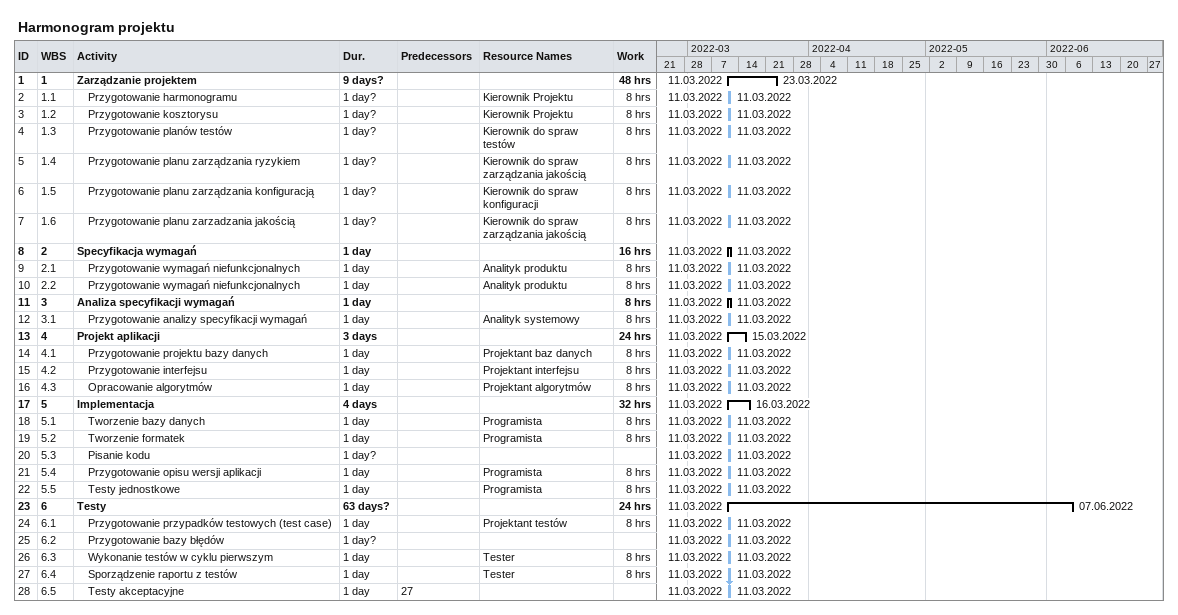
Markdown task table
Harmonogram projektu

| ID | WBS | Task | Duration | Start | Finish | Predecessors | Resources | Work (h) |
|---|---|---|---|---|---|---|---|---|
| 1 | 1 | **Zarządzanie projektem** | 9d? | 2022-03-11 | 2022-03-23 |  |  | 48 |
| 2 | 1.1 | Przygotowanie harmonogramu | 1d? | 2022-03-11 | 2022-03-11 |  | Kierownik Projektu | 8 |
| 3 | 1.2 | Przygotowanie kosztorysu | 1d? | 2022-03-11 | 2022-03-11 |  | Kierownik Projektu | 8 |
| 4 | 1.3 | Przygotowanie planów testów | 1d? | 2022-03-11 | 2022-03-11 |  | Kierownik do spraw testów | 8 |
| 5 | 1.4 | Przygotowanie planu zarządzania ryzykiem | 1d? | 2022-03-11 | 2022-03-11 |  | Kierownik do spraw zarządzania jakością | 8 |
| 6 | 1.5 | Przygotowanie planu zarządzania konfiguracją | 1d? | 2022-03-11 | 2022-03-11 |  | Kierownik do spraw konfiguracji | 8 |
| 7 | 1.6 | Przygotowanie planu zarzadzania jakością | 1d? | 2022-03-11 | 2022-03-11 |  | Kierownik do spraw zarządzania jakością | 8 |
| 8 | 2 | **Specyfikacja wymagań** | 1d | 2022-03-11 | 2022-03-11 |  |  | 16 |
| 9 | 2.1 | Przygotowanie wymagań niefunkcjonalnych | 1d | 2022-03-11 | 2022-03-11 |  | Analityk produktu | 8 |
| 10 | 2.2 | Przygotowanie wymagań niefunkcjonalnych | 1d | 2022-03-11 | 2022-03-11 |  | Analityk produktu | 8 |
| 11 | 3 | **Analiza specyfikacji wymagań** | 1d | 2022-03-11 | 2022-03-11 |  |  | 8 |
| 12 | 3.1 | Przygotowanie analizy specyfikacji wymagań | 1d | 2022-03-11 | 2022-03-11 |  | Analityk systemowy | 8 |
| 13 | 4 | **Projekt aplikacji** | 3d | 2022-03-11 | 2022-03-15 |  |  | 24 |
| 14 | 4.1 | Przygotowanie projektu bazy danych | 1d | 2022-03-11 | 2022-03-11 |  | Projektant baz danych | 8 |
| 15 | 4.2 | Przygotowanie interfejsu | 1d | 2022-03-11 | 2022-03-11 |  | Projektant interfejsu | 8 |
| 16 | 4.3 | Opracowanie algorytmów | 1d | 2022-03-11 | 2022-03-11 |  | Projektant algorytmów | 8 |
| 17 | 5 | **Implementacja** | 4d | 2022-03-11 | 2022-03-16 |  |  | 32 |
| 18 | 5.1 | Tworzenie bazy danych | 1d | 2022-03-11 | 2022-03-11 |  | Programista | 8 |
| 19 | 5.2 | Tworzenie formatek | 1d | 2022-03-11 | 2022-03-11 |  | Programista | 8 |
| 20 | 5.3 | Pisanie kodu | 1d? | 2022-03-11 | 2022-03-11 |  |  |  |
| 21 | 5.4 | Przygotowanie opisu wersji aplikacji | 1d | 2022-03-11 | 2022-03-11 |  | Programista | 8 |
| 22 | 5.5 | Testy jednostkowe | 1d | 2022-03-11 | 2022-03-11 |  | Programista | 8 |
| 23 | 6 | **Testy** | 63d? | 2022-03-11 | 2022-06-07 |  |  | 24 |
| 24 | 6.1 | Przygotowanie przypadków testowych (test case) | 1d | 2022-03-11 | 2022-03-11 |  | Projektant testów | 8 |
| 25 | 6.2 | Przygotowanie bazy błędów | 1d? | 2022-03-11 | 2022-03-11 |  |  |  |
| 26 | 6.3 | Wykonanie testów w cyklu pierwszym | 1d | 2022-03-11 | 2022-03-11 |  | Tester | 8 |
| 27 | 6.4 | Sporządzenie raportu z testów | 1d | 2022-03-11 | 2022-03-11 |  | Tester | 8 |
| 28 | 6.5 | Testy akceptacyjne | 1d | 2022-03-11 | 2022-03-11 | 27 |  |  |
